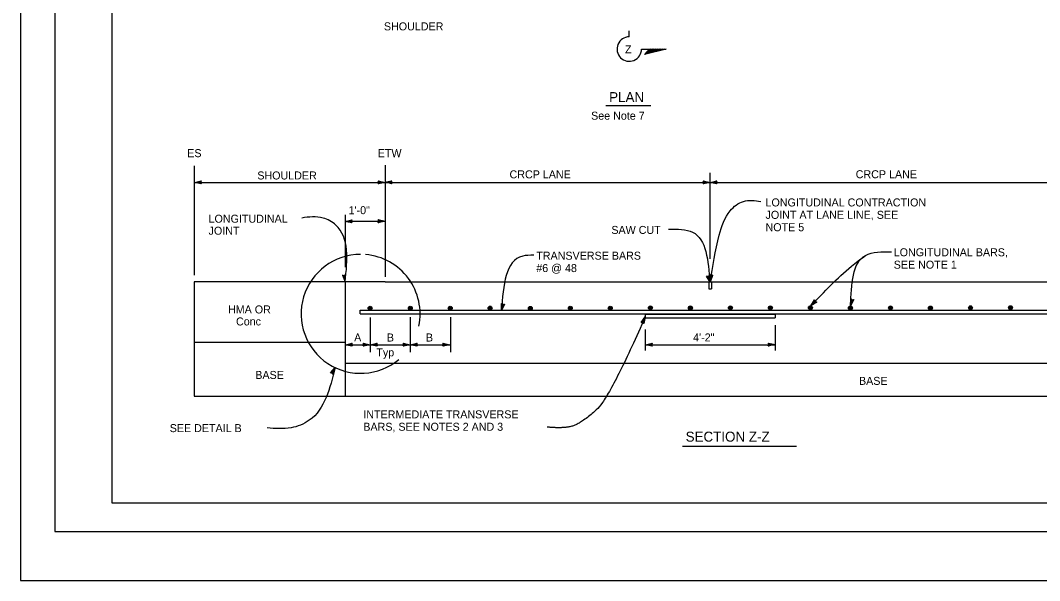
# Model space of a CAD drawing. Extents: x -893 to 867, y -474 to 712.
# Drawn here: x -893 to -2, y -474 to 16 of the extents above; entities that cross this region are included whole.
import ezdxf

# ---------------------------------------------------------------- set-up
doc = ezdxf.new("R2010")
doc.units = 0
for name, color, linetype in [('10 Sheet Format', 7, 'Continuous'), ('57 Undefined', 7, 'Continuous'), ('60 Nongeo Data', 7, 'Continuous')]:
    doc.layers.add(name, color=color, linetype=linetype)

msp = doc.modelspace()

# ---------------------------------------------------------------- linework, layer by layer
at = {"layer": '10 Sheet Format'}
for p, q in [((-863.45, 668.96), (-863.45, -431.04)), ((-813.45, 643.96), (-813.45, -406.04)), ((-813.45, -406.04), (811.55, -406.04)), ((-863.45, -431.04), (836.55, -431.04))]:
    msp.add_line(p, q, dxfattribs=at)
for points in [[(-893.45, -474.04), (866.55, -474.04), (866.55, 711.96), (-893.45, 711.96)], [(-863.45, -431.04), (836.55, -431.04), (836.55, 668.96), (-863.45, 668.96)]]:
    msp.add_lwpolyline(points, close=True, dxfattribs=at)
at = {"layer": '57 Undefined'}
for p, q in [((-381.49, -58.59), (-342.31, -58.59)), ((-314.54, -356.51), (-214.81, -356.51))]:
    msp.add_line(p, q, dxfattribs=at)
at = {"layer": '60 Nongeo Data'}
for p, q in [((-361.08, 1.53), (-361.08, 6.86)), ((-350.36, -9.19), (-328.66, -9.19)), ((-328.66, -9.19), (-347.61, -14.02)), ((-343.69, -9.19), (-347.61, -14.02)), ((-330.22, -9.19), (-347.2, -13.52)), ((-331.77, -9.19), (-346.8, -13.02)), ((-333.33, -9.19), (-346.39, -12.52)), ((-334.89, -9.19), (-345.98, -12.02)), ((-336.45, -9.19), (-345.58, -11.52)), ((-338.01, -9.19), (-345.17, -11.02)), ((-339.57, -9.19), (-344.77, -10.51)), ((-341.12, -9.19), (-344.36, -10.01)), ((-342.68, -9.19), (-343.96, -9.51)), ((-741.39, -111.31), (-741.39, -206.91)), ((-574.63, -110.57), (-574.63, -208.28)), ((-735.27, -124.48), (-735.27, -124.48)), ((-580.62, -124.44), (-580.62, -124.44)), ((-568.7, -124.3), (-568.7, -124.3)), ((-296.47, -124.44), (-296.47, -124.44)), ((-290.48, -117.48), (-290.48, -192.52)), ((-284.46, -124.45), (-284.46, -124.45)), ((-741.39, -125.78), (229.55, -125.78)), ((-741.27, -125.81), (-741.27, -125.81)), ((-735.27, -127.15), (-735.27, -127.15)), ((-580.62, -127.11), (-580.62, -127.11)), ((-574.7, -125.63), (-574.7, -125.63)), ((-574.62, -125.78), (-574.62, -125.78)), ((-568.7, -126.97), (-568.7, -126.97)), ((-296.47, -127.11), (-296.47, -127.11)), ((-290.47, -125.78), (-290.47, -125.78)), ((-290.46, -125.78), (-290.46, -125.78)), ((-284.46, -127.12), (-284.46, -127.12)), ((-609.57, -159.84), (-609.57, -159.84)), ((-609.43, -154.27), (-609.43, -199.83)), ((-609.43, -159.76), (-574.63, -159.76)), ((-603.57, -158.51), (-603.57, -158.51)), ((-580.62, -158.32), (-580.62, -158.32)), ((-574.62, -159.66), (-574.62, -159.66)), ((-603.57, -161.18), (-603.57, -161.18)), ((-580.62, -160.99), (-580.62, -160.99)), ((-574.63, -212.76), (-741.38, -212.76)), ((-741.38, -212.76), (-741.38, -312.82)), ((-611.75, -207.04), (-611.75, -207.04)), ((-609.44, -212.73), (-609.44, -212.73)), ((-609.43, -212.76), (-609.43, -312.82)), ((-609.12, -206.6), (-609.12, -206.6)), ((-574.63, -212.76), (230.25, -212.76)), ((-293.49, -207.66), (-293.49, -207.66)), ((-291.5, -212.76), (-291.5, -218.84)), ((-290.94, -206.88), (-290.94, -206.88)), ((-290.66, -206.6), (-290.66, -206.6)), ((-290.45, -213.01), (-290.45, -213.01)), ((-290.17, -212.73), (-290.17, -212.73)), ((-289.3, -212.76), (-289.3, -218.84)), ((-288.01, -206.98), (-288.01, -206.98)), ((-291.5, -218.84), (-289.3, -218.84)), ((-472.64, -231.59), (-472.64, -231.59)), ((-199.05, -228.52), (-199.05, -228.52)), ((-197.14, -230.39), (-197.14, -230.39)), ((-167.44, -227.65), (-167.44, -227.65)), ((-164.85, -228.3), (-164.85, -228.3)), ((-596.5, -240.78), (-596.44, -237.62)), ((-596.44, -237.62), (92.8, -237.62)), ((-472.81, -237.73), (-472.81, -237.73)), ((-470.05, -232.24), (-470.05, -232.24)), ((-202.29, -233.74), (-202.29, -233.74)), ((-167.62, -233.79), (-167.62, -233.79)), ((-596.5, -240.82), (92.8, -240.82)), ((-587.65, -243.92), (-587.65, -274.17)), ((-552.66, -243.55), (-552.66, -274.17)), ((-517.4, -243.55), (-517.4, -274.17)), ((-347.07, -241.02), (-233.42, -241.02)), ((-347.07, -241.02), (-347.07, -244.19)), ((-347.07, -244.19), (-233.42, -244.19)), ((-233.44, -241.02), (-233.44, -244.19)), ((-347.07, -254.38), (-347.07, -272.87)), ((-233.44, -250.49), (-233.44, -272.87)), ((-741.38, -265.61), (-609.43, -265.61)), ((-603.29, -266.42), (-603.29, -266.42)), ((-593.61, -266.44), (-593.61, -266.44)), ((-581.48, -266.42), (-581.48, -266.42)), ((-558.7, -266.44), (-558.7, -266.44)), ((-546.56, -266.42), (-546.56, -266.42)), ((-523.96, -266.44), (-523.96, -266.44)), ((-340.93, -266.44), (-340.93, -266.44)), ((-239.63, -266.31), (-239.63, -266.31)), ((-609.43, -267.74), (-517.4, -267.74)), ((-609.29, -267.75), (-609.29, -267.75)), ((-603.29, -269.09), (-603.29, -269.09)), ((-593.61, -269.11), (-593.61, -269.11)), ((-587.61, -267.78), (-587.61, -267.78)), ((-587.48, -267.75), (-587.48, -267.75)), ((-581.48, -269.09), (-581.48, -269.09)), ((-558.7, -269.11), (-558.7, -269.11)), ((-552.7, -267.78), (-552.7, -267.78)), ((-552.56, -267.75), (-552.56, -267.75)), ((-546.56, -269.09), (-546.56, -269.09)), ((-523.96, -269.11), (-523.96, -269.11)), ((-517.96, -267.78), (-517.96, -267.78)), ((-347.07, -267.74), (-233.44, -267.74)), ((-346.93, -267.77), (-346.93, -267.77)), ((-340.93, -269.11), (-340.93, -269.11)), ((-239.63, -268.98), (-239.63, -268.98)), ((-233.63, -267.65), (-233.63, -267.65)), ((-609.43, -283.82), (99.27, -283.82)), ((-622.37, -292.35), (-622.37, -292.35)), ((-620.01, -293.61), (-620.01, -293.61)), ((-618.36, -287.69), (-618.36, -287.69)), ((-741.38, -312.82), (230.25, -312.82))]:
    msp.add_line(p, q, dxfattribs=at)
for points in [[(-735.27, -127.15), (-741.27, -125.81), (-735.27, -124.48), (-735.49, -124.83), (-739.88, -125.8), (-735.49, -126.79), (-735.7, -126.44), (-738.51, -125.81), (-735.7, -125.18), (-735.91, -125.54), (-737.13, -125.81), (-735.91, -126.08), (-736.07, -125.81), (-735.27, -124.48), (-736.07, -125.81)], [(-580.62, -124.44), (-574.62, -125.78), (-580.62, -127.11), (-580.41, -126.75), (-576.01, -125.78), (-580.41, -124.79), (-580.2, -125.15), (-577.38, -125.78), (-580.2, -126.4), (-579.98, -126.05), (-578.77, -125.78), (-579.99, -125.5), (-579.82, -125.78), (-580.62, -127.11), (-579.82, -125.78)], [(-568.7, -126.97), (-574.7, -125.63), (-568.7, -124.29), (-568.92, -124.65), (-573.31, -125.62), (-568.92, -126.61), (-569.13, -126.26), (-571.94, -125.63), (-569.13, -125), (-569.34, -125.36), (-570.56, -125.63), (-569.34, -125.9), (-569.5, -125.63), (-568.7, -124.29), (-569.5, -125.63)], [(-296.47, -124.44), (-290.47, -125.78), (-296.47, -127.11), (-296.26, -126.75), (-291.86, -125.78), (-296.26, -124.79), (-296.05, -125.15), (-293.24, -125.78), (-296.05, -126.4), (-295.83, -126.05), (-294.62, -125.78), (-295.84, -125.5), (-295.67, -125.78), (-296.47, -127.11), (-295.67, -125.78)], [(-284.46, -127.12), (-290.46, -125.78), (-284.46, -124.45), (-284.68, -124.81), (-289.07, -125.78), (-284.68, -126.77), (-284.89, -126.41), (-287.7, -125.78), (-284.89, -125.16), (-285.1, -125.51), (-286.32, -125.78), (-285.1, -126.06), (-285.26, -125.78), (-284.46, -124.45), (-285.26, -125.78)], [(-603.57, -161.18), (-609.57, -159.84), (-603.57, -158.51), (-603.78, -158.87), (-608.18, -159.84), (-603.78, -160.83), (-603.99, -160.47), (-606.81, -159.85), (-604, -159.22), (-604.21, -159.58), (-605.43, -159.85), (-604.21, -160.12), (-604.37, -159.84), (-603.57, -158.51), (-604.37, -159.84)], [(-580.62, -158.32), (-574.62, -159.66), (-580.62, -161), (-580.41, -160.64), (-576.01, -159.67), (-580.41, -158.68), (-580.2, -159.03), (-577.38, -159.66), (-580.2, -160.29), (-579.98, -159.93), (-578.77, -159.66), (-579.99, -159.39), (-579.82, -159.66), (-580.62, -161), (-579.82, -159.66)], [(-611.75, -207.04), (-609.44, -212.73), (-609.12, -206.59), (-609.43, -206.86), (-609.67, -211.36), (-611.37, -207.19), (-610.98, -207.34), (-609.9, -210.01), (-609.75, -207.13), (-610.06, -207.4), (-610.13, -208.65), (-610.6, -207.49), (-610.3, -207.6), (-609.12, -206.59), (-610.3, -207.6)], [(-290.94, -206.88), (-290.45, -213.01), (-293.49, -207.66), (-293.09, -207.76), (-290.86, -211.68), (-291.21, -207.19), (-291.49, -207.49), (-291.26, -210.37), (-292.68, -207.86), (-292.28, -207.96), (-291.67, -209.05), (-291.77, -207.8), (-291.98, -208.04), (-293.49, -207.66), (-291.98, -208.04)], [(-290.66, -206.6), (-290.17, -212.73), (-288.01, -206.98), (-288.39, -207.14), (-289.97, -211.35), (-290.34, -206.86), (-290.01, -207.12), (-289.79, -209.99), (-288.78, -207.3), (-289.16, -207.46), (-289.59, -208.63), (-289.69, -207.38), (-289.44, -207.58), (-288.01, -206.98), (-289.44, -207.58)], [(-470.05, -232.24), (-472.81, -237.73), (-472.64, -231.59), (-472.35, -231.88), (-472.48, -236.38), (-470.45, -232.36), (-470.84, -232.48), (-472.14, -235.05), (-472.06, -232.17), (-471.77, -232.47), (-471.8, -233.71), (-471.24, -232.6), (-471.55, -232.69), (-472.64, -231.59), (-471.55, -232.69)], [(-197.14, -230.39), (-202.29, -233.74), (-199.05, -228.52), (-198.94, -228.92), (-201.32, -232.75), (-197.54, -230.29), (-197.94, -230.2), (-200.36, -231.77), (-198.84, -229.32), (-198.73, -229.72), (-199.39, -230.78), (-198.34, -230.1), (-198.66, -230.02), (-199.05, -228.52), (-198.66, -230.02)], [(-164.85, -228.3), (-167.62, -233.79), (-167.44, -227.65), (-167.15, -227.94), (-167.28, -232.44), (-165.25, -228.42), (-165.64, -228.54), (-166.94, -231.11), (-166.86, -228.23), (-166.56, -228.53), (-166.6, -229.77), (-166.04, -228.66), (-166.35, -228.75), (-167.44, -227.65), (-166.35, -228.75)], [(-350.74, -248.22), (-347.17, -243.34), (-348.33, -249.27), (-348.56, -248.94), (-347.71, -244.59), (-350.33, -248.17), (-349.93, -248.12), (-348.25, -245.83), (-348.8, -248.61), (-349.03, -248.28), (-348.8, -247.07), (-349.52, -248.07), (-349.21, -248.03), (-348.33, -249.27), (-349.21, -248.03)], [(-603.29, -269.09), (-609.29, -267.75), (-603.29, -266.42), (-603.51, -266.77), (-607.9, -267.74), (-603.51, -268.73), (-603.72, -268.38), (-606.53, -267.75), (-603.72, -267.13), (-603.93, -267.48), (-605.15, -267.75), (-603.93, -268.02), (-604.09, -267.75), (-603.29, -266.42), (-604.09, -267.75)], [(-593.61, -266.44), (-587.61, -267.78), (-593.61, -269.12), (-593.39, -268.76), (-589, -267.79), (-593.39, -266.8), (-593.18, -267.15), (-590.37, -267.78), (-593.18, -268.41), (-592.97, -268.05), (-591.75, -267.78), (-592.97, -267.51), (-592.81, -267.78), (-593.61, -269.12), (-592.81, -267.78)], [(-581.48, -269.09), (-587.48, -267.75), (-581.48, -266.42), (-581.7, -266.77), (-586.09, -267.74), (-581.7, -268.73), (-581.91, -268.38), (-584.72, -267.75), (-581.91, -267.13), (-582.12, -267.48), (-583.34, -267.75), (-582.12, -268.02), (-582.28, -267.75), (-581.48, -266.42), (-582.28, -267.75)], [(-558.7, -266.44), (-552.7, -267.78), (-558.7, -269.12), (-558.48, -268.76), (-554.09, -267.79), (-558.48, -266.8), (-558.27, -267.15), (-555.46, -267.78), (-558.27, -268.41), (-558.06, -268.05), (-556.84, -267.78), (-558.06, -267.51), (-557.9, -267.78), (-558.7, -269.12), (-557.9, -267.78)], [(-546.56, -269.09), (-552.56, -267.75), (-546.56, -266.42), (-546.77, -266.77), (-551.17, -267.74), (-546.77, -268.73), (-546.98, -268.38), (-549.8, -267.75), (-546.99, -267.13), (-547.2, -267.48), (-548.42, -267.75), (-547.2, -268.02), (-547.36, -267.75), (-546.56, -266.42), (-547.36, -267.75)], [(-523.96, -266.44), (-517.96, -267.78), (-523.96, -269.12), (-523.75, -268.76), (-519.35, -267.79), (-523.75, -266.8), (-523.54, -267.15), (-520.73, -267.78), (-523.54, -268.41), (-523.32, -268.05), (-522.11, -267.78), (-523.33, -267.51), (-523.16, -267.78), (-523.96, -269.12), (-523.16, -267.78)], [(-340.93, -269.11), (-346.93, -267.77), (-340.93, -266.44), (-341.14, -266.8), (-345.54, -267.77), (-341.14, -268.76), (-341.35, -268.4), (-344.17, -267.78), (-341.36, -267.15), (-341.57, -267.51), (-342.79, -267.78), (-341.57, -268.05), (-341.73, -267.77), (-340.93, -266.44), (-341.73, -267.77)], [(-239.63, -266.31), (-233.63, -267.65), (-239.63, -268.98), (-239.41, -268.62), (-235.02, -267.65), (-239.41, -266.66), (-239.2, -267.01), (-236.39, -267.64), (-239.2, -268.27), (-238.99, -267.91), (-237.77, -267.64), (-238.99, -267.37), (-238.83, -267.65), (-239.63, -268.98), (-238.83, -267.65)], [(-622.37, -292.35), (-618.36, -287.69), (-620.01, -293.61), (-620.22, -293.25), (-619.01, -288.92), (-621.95, -292.33), (-621.54, -292.31), (-619.66, -290.12), (-620.44, -292.9), (-620.65, -292.54), (-620.32, -291.34), (-621.13, -292.29), (-620.81, -292.27), (-620.01, -293.61), (-620.81, -292.27)]]:
    msp.add_lwpolyline(points, close=True, dxfattribs=at)
for centre, radius in [((-587.64, -235.77), 1.72), ((-587.64, -235.77), 1.29), ((-587.64, -235.77), 0.86), ((-587.64, -235.77), 0.43), ((-552.52, -235.77), 1.72), ((-552.52, -235.77), 1.29), ((-552.52, -235.77), 0.86), ((-552.52, -235.77), 0.43), ((-517.57, -235.76), 1.72), ((-517.57, -235.76), 1.29), ((-517.57, -235.76), 0.86), ((-517.57, -235.76), 0.43), ((-482.75, -235.73), 1.72), ((-482.75, -235.73), 1.29), ((-482.75, -235.73), 0.86), ((-482.75, -235.73), 0.43), ((-447.57, -236), 1.72), ((-447.57, -236), 1.29), ((-447.57, -236), 0.86), ((-447.57, -236), 0.43), ((-412.62, -235.79), 1.72), ((-412.62, -235.79), 1.29), ((-412.62, -235.79), 0.86), ((-412.62, -235.79), 0.43), ((-377.65, -235.82), 1.72), ((-377.65, -235.82), 1.29), ((-377.65, -235.82), 0.86), ((-377.65, -235.82), 0.43), ((-342.59, -235.51), 1.72), ((-342.59, -235.51), 1.29), ((-342.59, -235.51), 0.86), ((-342.59, -235.51), 0.43), ((-307.62, -235.58), 1.72), ((-307.62, -235.58), 1.29), ((-307.62, -235.58), 0.86), ((-307.62, -235.58), 0.43), ((-272.61, -235.52), 1.72), ((-272.61, -235.52), 1.29), ((-272.61, -235.52), 0.86), ((-272.61, -235.52), 0.43), ((-237.67, -235.5), 1.72), ((-237.67, -235.5), 1.29), ((-237.67, -235.5), 0.86), ((-237.67, -235.5), 0.43), ((-202.67, -235.41), 1.72), ((-202.67, -235.41), 1.29), ((-202.67, -235.41), 0.86), ((-202.67, -235.41), 0.43), ((-167.66, -235.64), 1.72), ((-167.66, -235.64), 1.29), ((-167.66, -235.64), 0.86), ((-167.66, -235.64), 0.43), ((-132.66, -235.57), 1.72), ((-132.66, -235.57), 1.29), ((-132.66, -235.57), 0.86), ((-132.66, -235.57), 0.43), ((-97.72, -235.6), 1.72), ((-97.72, -235.6), 1.29), ((-97.72, -235.6), 0.86), ((-97.72, -235.6), 0.43), ((-62.71, -235.42), 1.72), ((-62.71, -235.42), 1.29), ((-62.71, -235.42), 0.86), ((-62.71, -235.42), 0.43), ((-27.71, -235.38), 1.72), ((-27.71, -235.38), 1.29), ((-27.71, -235.38), 0.86), ((-27.71, -235.38), 0.43)]:
    msp.add_circle(centre, radius, dxfattribs=at)
for centre, radius, start, end in [((-361.08, -9.19), 10.72, 89.99947, 359.99996), ((-595.94, -240.76), 52.01, 90, 309.9867), ((-595.94, -240.76), 52.01, 348.17979, 85.19554)]:
    msp.add_arc(centre, radius, start, end, dxfattribs=at)
for points in [[(-290.15, -213.08), (-282.43, -171.82), (-272.78, -150.58), (-261.2, -142.38), (-246, -142.38)], [(-609.44, -212.77), (-617.68, -163.1), (-628.67, -156.92), (-647.44, -156.92)], [(-326.66, -166.55), (-305.68, -169.33), (-290.47, -213.07)], [(-167.58, -233.79), (-154.51, -189.57), (-131.69, -186.48)], [(-444.64, -189.48), (-454.22, -190.2), (-472.81, -237.73)], [(-202.05, -233.55), (-166.63, -199.08), (-154.9, -189.94)], [(-618.34, -287.69), (-640.84, -333.83), (-656.76, -340.43), (-677.61, -340.43)]]:
    msp.add_spline(points, degree=3, dxfattribs=at)
msp.add_open_spline([(-347.17, -243.34), (-377.79, -313.54), (-401.35, -335.22), (-416.88, -341.38), (-432.94, -339.78)], degree=2, dxfattribs=at)

# ---------------------------------------------------------------- texts
at = {"layer": '57 Undefined'}
for s, p in [('See Note 7', (-394.43, -70.95)), ('ES', (-747.55, -103.71)), ('CRCP LANE', (-465.75, -122.24)), ('CRCP LANE', (-163.05, -122.15)), ('SHOULDER', (-686.3, -123.21)), ('LONGITUDINAL CONTRACTION', (-241.92, -146.8)), ('1\'-0"', (-606.51, -153.58)), ('JOINT AT LANE LINE, SEE', (-241.92, -157.64)), ('LONGITUDINAL', (-728.9, -161.03)), ('JOINT', (-728.9, -171.53)), ('NOTE 5', (-241.92, -168.48)), ('TRANSVERSE BARS', (-442.37, -193.36)), ('LONGITUDINAL BARS,', (-129.84, -190.39)), ('SEE NOTE 1 ', (-129.84, -201.23)), ('#6 @ 48', (-442.37, -204.2)), ('4\'-2"', (-305.25, -264.86)), ('BASE', (-688.05, -297.67)), ('BASE', (-160.19, -302.85)), ('INTERMEDIATE TRANSVERSE', (-593.6, -332.15)), ('BARS, SEE NOTES 2 AND 3', (-593.6, -342.99))]:
    msp.add_text(s, height=7, dxfattribs=at).set_placement(p)
at = {"layer": '60 Nongeo Data'}
for s, height, p in [('SHOULDER', 7, (-575.6, 7.17)), ('Z', 7, (-364.79, -12.91)), ('PLAN', 8.75, (-378.66, -55.57)), ('ETW', 7, (-580.96, -103.71)), ('SAW CUT', 7, (-376.72, -170.85)), ('HMA OR', 7, (-711.91, -240.38)), ('Conc', 7, (-704.92, -250.88)), ('A', 7, (-601.62, -264.87)), ('B', 7, (-573.02, -264.92)), ('B', 7, (-538.85, -264.92)), ('Typ', 7, (-582.19, -277.95)), ('SEE DETAIL B', 7, (-762.88, -344.18)), ('SECTION Z-Z', 8.75, (-311.76, -352.51))]:
    msp.add_text(s, height=height, dxfattribs=at).set_placement(p)

doc.saveas('drawing.dxf')
